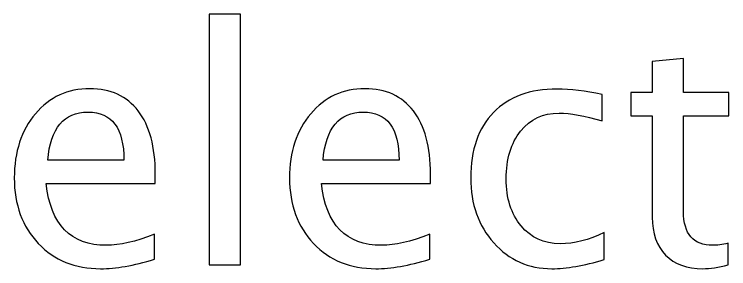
# Model space of a CAD drawing. Header units: centimetres. Extents: x -67 to 67, y -62 to 59.
# Drawn here: x -44.857 to -40.208, y -35.263 to -33.606 of the extents above; entities that cross this region are included whole.
import ezdxf

# ---------------------------------------------------------------- set-up
doc = ezdxf.new("R2010")
doc.units = ezdxf.units.CM
doc.header["$MEASUREMENT"] = 0
doc.layers.add('Layer 1', color=7, linetype='Continuous')

msp = doc.modelspace()

# ---------------------------------------------------------------- linework, layer by layer
at = {"layer": 'Layer 1'}
for points, knots in [([(-43.58914, -35.23802), (-43.58914, -35.23802), (-43.58914, -33.60607), (-43.58914, -33.60607), (-43.58914, -33.60607), (-43.58914, -33.60607), (-43.38594, -33.60607), (-43.38594, -33.60607), (-43.38594, -33.60607), (-43.38594, -33.60607), (-43.38594, -35.23802), (-43.38594, -35.23802), (-43.38594, -35.23802), (-43.38594, -35.23802), (-43.58914, -35.23802), (-43.58914, -35.23802)], [0, 0, 0, 0, 0.2, 0.2, 0.2, 0.2, 0.4, 0.4, 0.4, 0.4, 0.6, 0.6, 0.6, 0.6, 1, 1, 1, 1]), ([(-40.21234, -35.23767), (-40.27513, -35.25495), (-40.32981, -35.26342), (-40.37603, -35.26342), (-40.37603, -35.26342), (-40.47974, -35.26342), (-40.56053, -35.23379), (-40.61839, -35.17452), (-40.61839, -35.17452), (-40.6766, -35.11525), (-40.70552, -35.03306), (-40.70552, -34.92758), (-40.70552, -34.92758), (-40.70552, -34.92758), (-40.70552, -34.26859), (-40.70552, -34.26859), (-40.70552, -34.26859), (-40.70552, -34.26859), (-40.84593, -34.26859), (-40.84593, -34.26859), (-40.84593, -34.26859), (-40.84593, -34.26859), (-40.84593, -34.11618), (-40.84593, -34.11618), (-40.84593, -34.11618), (-40.84593, -34.11618), (-40.70552, -34.11618), (-40.70552, -34.11618), (-40.70552, -34.11618), (-40.70552, -34.11618), (-40.70552, -33.91334), (-40.70552, -33.91334), (-40.70552, -33.91334), (-40.70552, -33.91334), (-40.50232, -33.89393), (-40.50232, -33.89393), (-40.50232, -33.89393), (-40.50232, -33.89393), (-40.50232, -34.11618), (-40.50232, -34.11618), (-40.50232, -34.11618), (-40.50232, -34.11618), (-40.20811, -34.11618), (-40.20811, -34.11618), (-40.20811, -34.11618), (-40.20811, -34.11618), (-40.20811, -34.26859), (-40.20811, -34.26859), (-40.20811, -34.26859), (-40.20811, -34.26859), (-40.50232, -34.26859), (-40.50232, -34.26859), (-40.50232, -34.26859), (-40.50232, -34.26859), (-40.50232, -34.89089), (-40.50232, -34.89089), (-40.50232, -34.89089), (-40.50232, -35.03764), (-40.43847, -35.11102), (-40.31112, -35.11102), (-40.31112, -35.11102), (-40.28395, -35.11102), (-40.25114, -35.10643), (-40.21234, -35.09761), (-40.21234, -35.09761), (-40.21234, -35.09761), (-40.21234, -35.23767), (-40.21234, -35.23767)], [0, 0, 0, 0, 0.0555556, 0.0555556, 0.0555556, 0.0555556, 0.1111111, 0.1111111, 0.1111111, 0.1111111, 0.1666667, 0.1666667, 0.1666667, 0.1666667, 0.2222222, 0.2222222, 0.2222222, 0.2222222, 0.2777778, 0.2777778, 0.2777778, 0.2777778, 0.3333333, 0.3333333, 0.3333333, 0.3333333, 0.3888889, 0.3888889, 0.3888889, 0.3888889, 0.4444444, 0.4444444, 0.4444444, 0.4444444, 0.5, 0.5, 0.5, 0.5, 0.5555556, 0.5555556, 0.5555556, 0.5555556, 0.6111111, 0.6111111, 0.6111111, 0.6111111, 0.6666667, 0.6666667, 0.6666667, 0.6666667, 0.7222222, 0.7222222, 0.7222222, 0.7222222, 0.7777778, 0.7777778, 0.7777778, 0.7777778, 0.8333333, 0.8333333, 0.8333333, 0.8333333, 0.8888889, 0.8888889, 0.8888889, 0.8888889, 1, 1, 1, 1]), ([(-43.9451, -35.20204), (-44.08162, -35.24296), (-44.19839, -35.26342), (-44.29576, -35.26342), (-44.29576, -35.26342), (-44.46192, -35.26342), (-44.59703, -35.20839), (-44.7011, -35.09867), (-44.7011, -35.09867), (-44.80517, -34.98896), (-44.85738, -34.84679), (-44.85738, -34.67181), (-44.85738, -34.67181), (-44.85738, -34.50212), (-44.81152, -34.36278), (-44.71944, -34.25377), (-44.71944, -34.25377), (-44.62737, -34.14511), (-44.50954, -34.09078), (-44.36596, -34.09078), (-44.36596, -34.09078), (-44.23014, -34.09078), (-44.12501, -34.13912), (-44.05093, -34.23578), (-44.05093, -34.23578), (-43.97685, -34.33244), (-43.9398, -34.46932), (-43.9398, -34.64676), (-43.9398, -34.64676), (-43.9398, -34.64676), (-43.94086, -34.70885), (-43.94086, -34.70885), (-43.94086, -34.70885), (-43.94086, -34.70885), (-44.64995, -34.70885), (-44.64995, -34.70885), (-44.64995, -34.70885), (-44.62031, -34.97696), (-44.48943, -35.11102), (-44.25766, -35.11102), (-44.25766, -35.11102), (-44.17264, -35.11102), (-44.06857, -35.08703), (-43.9451, -35.03905), (-43.9451, -35.03905), (-43.9451, -35.03905), (-43.9451, -35.20204), (-43.9451, -35.20204)], [0, 0, 0, 0, 0.0769231, 0.0769231, 0.0769231, 0.0769231, 0.1538462, 0.1538462, 0.1538462, 0.1538462, 0.2307692, 0.2307692, 0.2307692, 0.2307692, 0.3076923, 0.3076923, 0.3076923, 0.3076923, 0.3846154, 0.3846154, 0.3846154, 0.3846154, 0.4615385, 0.4615385, 0.4615385, 0.4615385, 0.5384615, 0.5384615, 0.5384615, 0.5384615, 0.6153846, 0.6153846, 0.6153846, 0.6153846, 0.6923077, 0.6923077, 0.6923077, 0.6923077, 0.7692308, 0.7692308, 0.7692308, 0.7692308, 0.8461538, 0.8461538, 0.8461538, 0.8461538, 1, 1, 1, 1]), ([(-42.15404, -35.20204), (-42.29056, -35.24296), (-42.40733, -35.26342), (-42.5047, -35.26342), (-42.5047, -35.26342), (-42.67086, -35.26342), (-42.80597, -35.20839), (-42.91004, -35.09867), (-42.91004, -35.09867), (-43.01411, -34.98896), (-43.06632, -34.84679), (-43.06632, -34.67181), (-43.06632, -34.67181), (-43.06632, -34.50212), (-43.02046, -34.36278), (-42.92838, -34.25377), (-42.92838, -34.25377), (-42.83631, -34.14511), (-42.71848, -34.09078), (-42.5749, -34.09078), (-42.5749, -34.09078), (-42.43908, -34.09078), (-42.33395, -34.13912), (-42.25987, -34.23578), (-42.25987, -34.23578), (-42.18579, -34.33244), (-42.14874, -34.46932), (-42.14874, -34.64676), (-42.14874, -34.64676), (-42.14874, -34.64676), (-42.1498, -34.70885), (-42.1498, -34.70885), (-42.1498, -34.70885), (-42.1498, -34.70885), (-42.85889, -34.70885), (-42.85889, -34.70885), (-42.85889, -34.70885), (-42.82925, -34.97696), (-42.69837, -35.11102), (-42.4666, -35.11102), (-42.4666, -35.11102), (-42.38158, -35.11102), (-42.27751, -35.08703), (-42.15404, -35.03905), (-42.15404, -35.03905), (-42.15404, -35.03905), (-42.15404, -35.20204), (-42.15404, -35.20204)], [0, 0, 0, 0, 0.0769231, 0.0769231, 0.0769231, 0.0769231, 0.1538462, 0.1538462, 0.1538462, 0.1538462, 0.2307692, 0.2307692, 0.2307692, 0.2307692, 0.3076923, 0.3076923, 0.3076923, 0.3076923, 0.3846154, 0.3846154, 0.3846154, 0.3846154, 0.4615385, 0.4615385, 0.4615385, 0.4615385, 0.5384615, 0.5384615, 0.5384615, 0.5384615, 0.6153846, 0.6153846, 0.6153846, 0.6153846, 0.6923077, 0.6923077, 0.6923077, 0.6923077, 0.7692308, 0.7692308, 0.7692308, 0.7692308, 0.8461538, 0.8461538, 0.8461538, 0.8461538, 1, 1, 1, 1]), ([(-41.01915, -35.20415), (-41.15073, -35.24366), (-41.26433, -35.26342), (-41.35993, -35.26342), (-41.35993, -35.26342), (-41.51162, -35.26342), (-41.63721, -35.20733), (-41.73705, -35.0955), (-41.73705, -35.0955), (-41.83689, -34.98331), (-41.88698, -34.84185), (-41.88698, -34.67146), (-41.88698, -34.67146), (-41.88698, -34.48942), (-41.83759, -34.34725), (-41.73881, -34.24565), (-41.73881, -34.24565), (-41.64003, -34.1437), (-41.5021, -34.0929), (-41.325, -34.0929), (-41.325, -34.0929), (-41.23787, -34.0929), (-41.1398, -34.1049), (-41.03185, -34.12888), (-41.03185, -34.12888), (-41.03185, -34.12888), (-41.03185, -34.30034), (-41.03185, -34.30034), (-41.03185, -34.30034), (-41.1465, -34.26647), (-41.23998, -34.24954), (-41.31195, -34.24954), (-41.31195, -34.24954), (-41.41637, -34.24954), (-41.49998, -34.28869), (-41.56242, -34.36666), (-41.56242, -34.36666), (-41.62487, -34.44462), (-41.65626, -34.54869), (-41.65626, -34.67851), (-41.65626, -34.67851), (-41.65626, -34.80446), (-41.62381, -34.90606), (-41.55925, -34.98402), (-41.55925, -34.98402), (-41.49469, -35.06163), (-41.41038, -35.10044), (-41.3056, -35.10044), (-41.3056, -35.10044), (-41.21282, -35.10044), (-41.11757, -35.07645), (-41.01915, -35.02847), (-41.01915, -35.02847), (-41.01915, -35.02847), (-41.01915, -35.20415), (-41.01915, -35.20415)], [0, 0, 0, 0, 0.0666667, 0.0666667, 0.0666667, 0.0666667, 0.1333333, 0.1333333, 0.1333333, 0.1333333, 0.2, 0.2, 0.2, 0.2, 0.2666667, 0.2666667, 0.2666667, 0.2666667, 0.3333333, 0.3333333, 0.3333333, 0.3333333, 0.4, 0.4, 0.4, 0.4, 0.4666667, 0.4666667, 0.4666667, 0.4666667, 0.5333333, 0.5333333, 0.5333333, 0.5333333, 0.6, 0.6, 0.6, 0.6, 0.6666667, 0.6666667, 0.6666667, 0.6666667, 0.7333333, 0.7333333, 0.7333333, 0.7333333, 0.8, 0.8, 0.8, 0.8, 0.8666667, 0.8666667, 0.8666667, 0.8666667, 1, 1, 1, 1]), ([(-44.63936, -34.55645), (-44.63936, -34.55645), (-44.14406, -34.55645), (-44.14406, -34.55645), (-44.14406, -34.55645), (-44.14406, -34.34761), (-44.22203, -34.24319), (-44.3776, -34.24319), (-44.3776, -34.24319), (-44.53423, -34.24319), (-44.62137, -34.34761), (-44.63936, -34.55645)], [0, 0, 0, 0, 0.25, 0.25, 0.25, 0.25, 0.5, 0.5, 0.5, 0.5, 1, 1, 1, 1]), ([(-42.8483, -34.55645), (-42.8483, -34.55645), (-42.353, -34.55645), (-42.353, -34.55645), (-42.353, -34.55645), (-42.353, -34.34761), (-42.43097, -34.24319), (-42.58654, -34.24319), (-42.58654, -34.24319), (-42.74317, -34.24319), (-42.83031, -34.34761), (-42.8483, -34.55645)], [0, 0, 0, 0, 0.25, 0.25, 0.25, 0.25, 0.5, 0.5, 0.5, 0.5, 1, 1, 1, 1])]:
    msp.add_open_spline(points, degree=3, knots=knots, dxfattribs=at)

doc.saveas('drawing.dxf')
